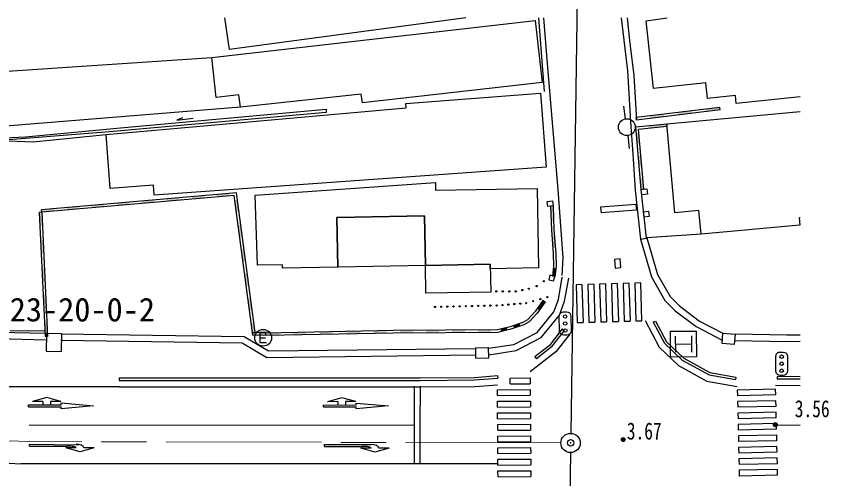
# Model space of a CAD drawing. Units: millimetres, scale not verified. Extents: x 40000 to 680000, y 20000 to 380000.
# Drawn here: x 475829 to 538597, y 281895 to 317655 of the extents above; entities that cross this region are included whole.
import ezdxf
from ezdxf.enums import TextEntityAlignment as Align

# ---------------------------------------------------------------- set-up
doc = ezdxf.new("R2010")
doc.units = ezdxf.units.MM
doc.header["$LTSCALE"] = 1000
doc.header["$PDMODE"] = 32
doc.header["$PDSIZE"] = 500
doc.linetypes.add('CHAIN', pattern=[18.5, 12, -1.5, 3.5, -1.5])
for name, color, linetype, lineweight in [('M-BGD', 7, 'Continuous', 25), ('M-BMK', 2, 'CHAIN', 13), ('M-BMK-OTRS', 5, 'Continuous', 25)]:
    doc.layers.add(name, color=color, linetype=linetype, lineweight=lineweight)
doc.layers.add('M-BMK-SRVR', color=3, linetype='Continuous')
doc.layers.add('M-OTRS', color=6, linetype='Continuous')
doc.styles.add('ＭＳ ゴシック', font='')
doc.styles.get('ＭＳ ゴシック').set_extended_font_data('MS Gothic')

# ---------------------------------------------------------------- blocks, each defined once
blk = doc.blocks.new('BUHIN95')
at = {"color": 3, "linetype": 'Continuous', "lineweight": 25}
for radius in [746, 22.5]:
    blk.add_circle((0, 0), radius, dxfattribs=at)
blk = doc.blocks.new('BUHIN86')
at = {"color": 7, "linetype": 'Continuous', "lineweight": 25}
blk.add_circle((0, 0), 49.8, dxfattribs=at)
blk = doc.blocks.new('BUHIN87')
at = {"color": 7, "linetype": 'Continuous', "lineweight": 25}
blk.add_circle((0, 0), 49.8, dxfattribs=at)
blk = doc.blocks.new('BUHIN88')
at = {"color": 7, "linetype": 'Continuous', "lineweight": 25}
blk.add_circle((0, 0), 49.8, dxfattribs=at)
blk = doc.blocks.new('BUHIN89')
at = {"color": 7, "linetype": 'Continuous', "lineweight": 25}
blk.add_circle((0, 0), 49.8, dxfattribs=at)
blk = doc.blocks.new('BUHIN90')
at = {"color": 7, "linetype": 'Continuous', "lineweight": 25}
blk.add_circle((0, 0), 49.8, dxfattribs=at)
blk = doc.blocks.new('BUHIN93')
at = {"color": 7, "linetype": 'Continuous', "lineweight": 25}
for centre, radius in [((0, 0), 150), ((0, 0), 131), ((0, 0), 112), ((0, 0), 93.8), ((0, 0), 75), ((0, 0), 56.2), ((0, -1), 37.5), ((0, 0), 18.8)]:
    blk.add_circle(centre, radius, dxfattribs=at)

msp = doc.modelspace()

# ---------------------------------------------------------------- hatches: boundary and pattern name
at = {"layer": 'M-BGD'}
for points in [[(525891, 309884), (524812, 309752), (524787, 309951), (525866, 310082)], [(528049, 310147), (526970, 310015), (526946, 310214), (528025, 310345)], [(530207, 310409), (529128, 310278), (529104, 310476), (530183, 310608)], [(524683, 309202), (526079, 309342), (526099, 309143), (524703, 309003)], [(523805, 307758), (523729, 308630), (523928, 308648), (524005, 307776)], [(523959, 306015), (523882, 306886), (524081, 306904), (524158, 306032)], [(524112, 304271), (524035, 305143), (524235, 305160), (524311, 304288)], [(492293, 303758), (491327, 303674), (491310, 303873), (492276, 303957)], [(492293, 303758), (491327, 303674), (491310, 303873), (492276, 303957)], [(492293, 303758), (491327, 303674), (491310, 303873), (492276, 303957)], [(484568, 303084), (483603, 303000), (483585, 303199), (484551, 303283)], [(484568, 303084), (483603, 303000), (483585, 303199), (484551, 303283)], [(484568, 303084), (483603, 303000), (483585, 303199), (484551, 303283)], [(486499, 303253), (485534, 303168), (485517, 303367), (486482, 303452)], [(486499, 303253), (485534, 303168), (485517, 303367), (486482, 303452)], [(486499, 303253), (485534, 303168), (485517, 303367), (486482, 303452)], [(488431, 303421), (487465, 303337), (487448, 303536), (488413, 303620)], [(488431, 303421), (487465, 303337), (487448, 303536), (488413, 303620)], [(488431, 303421), (487465, 303337), (487448, 303536), (488413, 303620)], [(490362, 303590), (489396, 303505), (489379, 303705), (490344, 303789)], [(490362, 303590), (489396, 303505), (489379, 303705), (490344, 303789)], [(490362, 303590), (489396, 303505), (489379, 303705), (490344, 303789)], [(492839, 302483), (492713, 303432), (492911, 303458), (493038, 302509)], [(492839, 302483), (492713, 303432), (492911, 303458), (493038, 302509)], [(492839, 302483), (492713, 303432), (492911, 303458), (493038, 302509)], [(478775, 302578), (477809, 302494), (477792, 302693), (478757, 302778)], [(478775, 302578), (477809, 302494), (477792, 302693), (478757, 302778)], [(478775, 302578), (477809, 302494), (477792, 302693), (478757, 302778)], [(480706, 302747), (479740, 302663), (479723, 302862), (480689, 302946)], [(480706, 302747), (479740, 302663), (479723, 302862), (480689, 302946)], [(480706, 302747), (479740, 302663), (479723, 302862), (480689, 302946)], [(482637, 302915), (481672, 302831), (481654, 303030), (482620, 303115)], [(482637, 302915), (481672, 302831), (481654, 303030), (482620, 303115)], [(482637, 302915), (481672, 302831), (481654, 303030), (482620, 303115)], [(517295, 302985), (517341, 301813), (517141, 301805), (517095, 302977)], [(477809, 302494), (477859, 301428), (477659, 301419), (477609, 302485)], [(477809, 302494), (477859, 301428), (477659, 301419), (477609, 302485)], [(477809, 302494), (477859, 301428), (477659, 301419), (477609, 302485)], [(477809, 302494), (477859, 301428), (477659, 301419), (477609, 302485)], [(493092, 300584), (492966, 301534), (493164, 301560), (493290, 300611)], [(493092, 300584), (492966, 301534), (493164, 301560), (493290, 300611)], [(493092, 300584), (492966, 301534), (493164, 301560), (493290, 300611)], [(517406, 300689), (517481, 299780), (517282, 299763), (517206, 300673)], [(477908, 300362), (477957, 299297), (477757, 299287), (477708, 300353)], [(477908, 300362), (477957, 299297), (477757, 299287), (477708, 300353)], [(477908, 300362), (477957, 299297), (477757, 299287), (477708, 300353)], [(477908, 300362), (477957, 299297), (477757, 299287), (477708, 300353)], [(493344, 298686), (493218, 299635), (493416, 299662), (493543, 298713)], [(493344, 298686), (493218, 299635), (493416, 299662), (493543, 298713)], [(493344, 298686), (493218, 299635), (493416, 299662), (493543, 298713)], [(478007, 298231), (478056, 297165), (477856, 297156), (477807, 298222)], [(478007, 298231), (478056, 297165), (477856, 297156), (477807, 298222)], [(478007, 298231), (478056, 297165), (477856, 297156), (477807, 298222)], [(478007, 298231), (478056, 297165), (477856, 297156), (477807, 298222)], [(517525, 298173), (517442, 297542), (517244, 297568), (517326, 298199)], [(493597, 296788), (493471, 297737), (493669, 297763), (493795, 296814)], [(493597, 296788), (493471, 297737), (493669, 297763), (493795, 296814)], [(493597, 296788), (493471, 297737), (493669, 297763), (493795, 296814)], [(478105, 296099), (478155, 295033), (477955, 295024), (477905, 296090)], [(478105, 296099), (478155, 295033), (477955, 295024), (477905, 296090)], [(478105, 296099), (478155, 295033), (477955, 295024), (477905, 296090)], [(478105, 296099), (478155, 295033), (477955, 295024), (477905, 296090)], [(493850, 294890), (493723, 295839), (493921, 295865), (494048, 294916)], [(493850, 294890), (493723, 295839), (493921, 295865), (494048, 294916)], [(493850, 294890), (493723, 295839), (493921, 295865), (494048, 294916)], [(516680, 295566), (516234, 294931), (516070, 295046), (516516, 295681)], [(478204, 293968), (478253, 292902), (478053, 292893), (478004, 293958)], [(478204, 293968), (478253, 292902), (478053, 292893), (478004, 293958)], [(478204, 293968), (478253, 292902), (478053, 292893), (478004, 293958)], [(478204, 293968), (478253, 292902), (478053, 292893), (478004, 293958)], [(494102, 292991), (493976, 293941), (494174, 293967), (494300, 293018)], [(494102, 292991), (493976, 293941), (494174, 293967), (494300, 293018)], [(494102, 292991), (493976, 293941), (494174, 293967), (494300, 293018)], [(514775, 293703), (514281, 293535), (514216, 293724), (514711, 293892)], [(495107, 292959), (494102, 292991), (494108, 293191), (495113, 293159)], [(495107, 292959), (494102, 292991), (494108, 293191), (495113, 293159)], [(496144, 292979), (495107, 292959), (495103, 293159), (496140, 293179)], [(498219, 293019), (497182, 292999), (497178, 293199), (498215, 293219)], [(500294, 293059), (499257, 293039), (499253, 293239), (500290, 293259)], [(502369, 293099), (501332, 293079), (501328, 293279), (502365, 293299)], [(504444, 293139), (503407, 293119), (503403, 293319), (504440, 293339)], [(506486, 293162), (505482, 293154), (505481, 293354), (506485, 293362)], [(508494, 293178), (507490, 293170), (507488, 293370), (508492, 293378)], [(510501, 293194), (509497, 293186), (509496, 293386), (510500, 293394)], [(512509, 293210), (511505, 293202), (511503, 293402), (512507, 293410)], [(513776, 293391), (513280, 293275), (513235, 293470), (513731, 293585)]]:
    msp.add_hatch(color=256, dxfattribs=at).paths.add_polyline_path(points)

# ---------------------------------------------------------------- linework, layer by layer
for p, q in [((490932, 314452), (515926, 317319)), ((492294, 315081), (491954, 317541)), ((510569, 317532), (492294, 315081)), ((515926, 317319), (516465, 312520)), ((516647, 311827), (516193, 317530)), ((516566, 317529), (516856, 313990)), ((522568, 317527), (523042, 313444)), ((523011, 317526), (523196, 315779)), ((524502, 317297), (526119, 317525)), ((525060, 312078), (524502, 317297)), ((523196, 315779), (523536, 313080)), ((472472, 313235), (490929, 314460)), ((491273, 311381), (490932, 314452)), ((516856, 313990), (517672, 304265)), ((523042, 313444), (523272, 309489)), ((523536, 313080), (523732, 309621)), ((516465, 312520), (502565, 310965)), ((529099, 312515), (525060, 312078)), ((529227, 311300), (529099, 312515)), ((493032, 311591), (491273, 311381)), ((493140, 310637), (493032, 311591)), ((502487, 311635), (493140, 310637)), ((502565, 310965), (502487, 311635)), ((505919, 310913), (516340, 311712)), ((516340, 311712), (516776, 305979)), ((531383, 311518), (529227, 311300)), ((531450, 310898), (531383, 311518)), ((536400, 311426), (531450, 310898)), ((505942, 310573), (505919, 310913)), ((522905, 309723), (522758, 310712)), ((493140, 310637), (472896, 308978)), ((482766, 308519), (505942, 310573)), ((499774, 310219), (483023, 308726)), ((483887, 309027), (499760, 310481)), ((499760, 310481), (499774, 310219)), ((530183, 310608), (523708, 309820)), ((530207, 310409), (523732, 309621)), ((526081, 309335), (536399, 310287)), ((530207, 310409), (530183, 310608)), ((488685, 309788), (488226, 309630)), ((488226, 309630), (489487, 309778)), ((523272, 309489), (523464, 307015)), ((523732, 309621), (523708, 309820)), ((476549, 308338), (483887, 309027)), ((523687, 309102), (526079, 309342)), ((524112, 304271), (523687, 309102)), ((523904, 308923), (526099, 309143)), ((524311, 304288), (523904, 308923)), ((526079, 309342), (526099, 309143)), ((526713, 302459), (526081, 309335)), ((471142, 308095), (476549, 308338)), ((483023, 308726), (474562, 308035)), ((477146, 307949), (482766, 308519)), ((483089, 304325), (482766, 308519)), ((523072, 308434), (523181, 307440)), ((474562, 308035), (477146, 307949)), ((523464, 307015), (523646, 304217)), ((516776, 305979), (486485, 303832)), ((486425, 304587), (483089, 304325)), ((486485, 303832), (486425, 304587)), ((494278, 303826), (508215, 304807)), ((508215, 304807), (508222, 304196)), ((492838, 304007), (477792, 302693)), ((492838, 304007), (477792, 302693)), ((492838, 304007), (477792, 302693)), ((494300, 293018), (492838, 304007)), ((494300, 293018), (492838, 304007)), ((494300, 293018), (492838, 304007)), ((494477, 298398), (494278, 303826)), ((508222, 304196), (516072, 304339)), ((516072, 304339), (516176, 298192)), ((517672, 304265), (518049, 298967)), ((523646, 304217), (524066, 300423)), ((524111, 304271), (524542, 304314)), ((524156, 303857), (524111, 304271)), ((524112, 304271), (524311, 304288)), ((524511, 300497), (524112, 304271)), ((524591, 303902), (524156, 303857)), ((524542, 304314), (524591, 303902)), ((492665, 303791), (477809, 302494)), ((492665, 303791), (477809, 302494)), ((492665, 303791), (477809, 302494)), ((494102, 292991), (492665, 303791)), ((494102, 292991), (492665, 303791)), ((494102, 292991), (492665, 303791)), ((516839, 303334), (517251, 303372)), ((516884, 302947), (516839, 303334)), ((517251, 303372), (517295, 302985)), ((477809, 302494), (477792, 302693)), ((477809, 302494), (477792, 302693)), ((477809, 302494), (477792, 302693)), ((517295, 302985), (516884, 302947)), ((517295, 302985), (517095, 302977)), ((517095, 302977), (517168, 301130)), ((517295, 302985), (517368, 301142)), ((523699, 303097), (520971, 302895)), ((520971, 302895), (521004, 302446)), ((523733, 302649), (521004, 302446)), ((523699, 303097), (523733, 302649)), ((524296, 302539), (524677, 302595)), ((524677, 302595), (524733, 302159)), ((528571, 302645), (526713, 302459)), ((528741, 300803), (528571, 302645)), ((477809, 302494), (477609, 302485)), ((477809, 302494), (477609, 302485)), ((477809, 302494), (477609, 302485)), ((477809, 302494), (477609, 302485)), ((477609, 302485), (478053, 292893)), ((477609, 302485), (478053, 292893)), ((477609, 302485), (478053, 292893)), ((477609, 302485), (478053, 292893)), ((477809, 302494), (478253, 292902)), ((477809, 302494), (478253, 292902)), ((477809, 302494), (478253, 292902)), ((477809, 302494), (478253, 292902)), ((507366, 302220), (500600, 302094)), ((500600, 302094), (507366, 302220)), ((500600, 302094), (500666, 298252)), ((500666, 298252), (500600, 302094)), ((507435, 298379), (507366, 302220)), ((507366, 302220), (507435, 298379)), ((524337, 302125), (524296, 302539)), ((524733, 302159), (524337, 302125)), ((536395, 302071), (536310, 302064)), ((536310, 302064), (536365, 301494)), ((536365, 301494), (528741, 300803)), ((517168, 301130), (517320, 299311)), ((517368, 301142), (517520, 299322)), ((528741, 300803), (524543, 300524)), ((524052, 300422), (524902, 297497)), ((524066, 300423), (524511, 300497)), ((524543, 300524), (525365, 297692)), ((517320, 299311), (517343, 298327)), ((517520, 299322), (517543, 298317)), ((518049, 298967), (517978, 297616)), ((522492, 298893), (522045, 298857)), ((522045, 298857), (522100, 298187)), ((522547, 298223), (522492, 298893)), ((496398, 298442), (494477, 298398)), ((496406, 298178), (496398, 298442)), ((500666, 298252), (496406, 298178)), ((507435, 298379), (500666, 298252)), ((512443, 298481), (507435, 298379)), ((507435, 298379), (512443, 298481)), ((507469, 296232), (507435, 298379)), ((512447, 298136), (512443, 298481)), ((512443, 298481), (512483, 296309)), ((516176, 298192), (512447, 298136)), ((517343, 298327), (517244, 297568)), ((517543, 298317), (517442, 297542)), ((522100, 298187), (522547, 298223)), ((517059, 297645), (516967, 297273)), ((517442, 297542), (517059, 297645)), ((517442, 297542), (517244, 297568)), ((517343, 297194), (517442, 297542)), ((525365, 297692), (526340, 295974)), ((516967, 297273), (517343, 297194)), ((517710, 295766), (518015, 297479)), ((518195, 295634), (518507, 297392)), ((519534, 296909), (519080, 296896)), ((519080, 296896), (519167, 293969)), ((519534, 296909), (519621, 293983)), ((520441, 296936), (519988, 296923)), ((519988, 296923), (520074, 293996)), ((520441, 296936), (520528, 294010)), ((521349, 296963), (520895, 296950)), ((520895, 296950), (520982, 294023)), ((521349, 296963), (521435, 294036)), ((522256, 296990), (521802, 296977)), ((521802, 296977), (521889, 294050)), ((522256, 296990), (522342, 294063)), ((523163, 297017), (522710, 297003)), ((522710, 297003), (522796, 294077)), ((523163, 297017), (523250, 294090)), ((524071, 297044), (523617, 297030)), ((523617, 297030), (523703, 294104)), ((524157, 294117), (524071, 297044)), ((524902, 297497), (525938, 295670)), ((512483, 296309), (507469, 296232)), ((516516, 295681), (515916, 294825)), ((516680, 295566), (516516, 295681)), ((517351, 294797), (517710, 295766)), ((525938, 295670), (526726, 294875)), ((526340, 295974), (527055, 295254)), ((516680, 295566), (516072, 294700)), ((517791, 294545), (518195, 295634)), ((527055, 295254), (528610, 294089)), ((515916, 294825), (515329, 294177)), ((516072, 294700), (515454, 294017)), ((516062, 293216), (517351, 294797)), ((516384, 292821), (517791, 294545)), ((526726, 294875), (528343, 293664)), ((514951, 293974), (513974, 293642)), ((515031, 293790), (514029, 293449)), ((515329, 294177), (514951, 293974)), ((515454, 294017), (515031, 293790)), ((519167, 293969), (519621, 293983)), ((520074, 293996), (520528, 294010)), ((520982, 294023), (521435, 294036)), ((521889, 294050), (522342, 294063)), ((522796, 294077), (523250, 294090)), ((523703, 294104), (524157, 294117)), ((524408, 294124), (525497, 292064)), ((525043, 293993), (525220, 294087)), ((525043, 293993), (525901, 292371)), ((525220, 294087), (526062, 292494)), ((528610, 294089), (530419, 293149)), ((478107, 293120), (474451, 293209)), ((475357, 293370), (478012, 293342)), ((478169, 293146), (479247, 293120)), ((494102, 292991), (494108, 293191)), ((494102, 292991), (494108, 293191)), ((495113, 293159), (494108, 293191)), ((495113, 293159), (494108, 293191)), ((504978, 293350), (495103, 293159)), ((495107, 292959), (495103, 293159)), ((495107, 292959), (495113, 293159)), ((495107, 292959), (495113, 293159)), ((504981, 293150), (495107, 292959)), ((512998, 293414), (504978, 293350)), ((513022, 293214), (504981, 293150)), ((513974, 293642), (512998, 293414)), ((514029, 293449), (513022, 293214)), ((514281, 292284), (516062, 293216)), ((518012, 293486), (517013, 292208)), ((518169, 293362), (517155, 292066)), ((518012, 293486), (518169, 293362)), ((528343, 293664), (530373, 292610)), ((530350, 292349), (530419, 293149)), ((530419, 293149), (531362, 293068)), ((478095, 292621), (474439, 292709)), ((478253, 292902), (478053, 292893)), ((478253, 292902), (478053, 292893)), ((478253, 292902), (478053, 292893)), ((478253, 292902), (478053, 292893)), ((478169, 293119), (478136, 291764)), ((479278, 292603), (493290, 292396)), ((479285, 293103), (493431, 292894)), ((479332, 293118), (479298, 291732)), ((493431, 292894), (495314, 291775)), ((494102, 292991), (494300, 293018)), ((494102, 292991), (494300, 293018)), ((494102, 292991), (494300, 293018)), ((495107, 292959), (494102, 292991)), ((495107, 292959), (494102, 292991)), ((494649, 292793), (495078, 292795)), ((514439, 291803), (516384, 292821)), ((518563, 293054), (517512, 291710)), ((526739, 292931), (526749, 291681)), ((527989, 292941), (527999, 291691)), ((531362, 293068), (531293, 292268)), ((535364, 292494), (531319, 292569)), ((535367, 292994), (531362, 293068)), ((536391, 292501), (535364, 292494)), ((536391, 293001), (535367, 292994)), ((493290, 292396), (495179, 291273)), ((495314, 291775), (511292, 291978)), ((511298, 292028), (512322, 292048)), ((511298, 292028), (511308, 291228)), ((512317, 291986), (514281, 292284)), ((512338, 291248), (512322, 292048)), ((517013, 292208), (515897, 291331)), ((517155, 292066), (516021, 291174)), ((525497, 292064), (526985, 290659)), ((525901, 292371), (527282, 291066)), ((526062, 292494), (527401, 291228)), ((526744, 292306), (527994, 292316)), ((531293, 292268), (530350, 292349)), ((478136, 291760), (479294, 291732)), ((495179, 291273), (511298, 291478)), ((512333, 291482), (514439, 291803)), ((517512, 291710), (515531, 290153)), ((515897, 291331), (516021, 291174)), ((511308, 291228), (512338, 291241)), ((526985, 290659), (529187, 289440)), ((527282, 291066), (529355, 289918)), ((527401, 291228), (529422, 290110)), ((529422, 290110), (531429, 289762)), ((483778, 289697), (507032, 289702)), ((483778, 289697), (483778, 289497)), ((483778, 289497), (507032, 289502)), ((507032, 289702), (511233, 289732)), ((507032, 289502), (511241, 289532)), ((511233, 289732), (513011, 289867)), ((511241, 289532), (513026, 289667)), ((513011, 289867), (513026, 289667)), ((513011, 289867), (513026, 289667)), ((513979, 289682), (515534, 289692)), ((513982, 289234), (513979, 289682)), ((515534, 289692), (515537, 289244)), ((529187, 289440), (531527, 289035)), ((529355, 289918), (531395, 289565)), ((531429, 289762), (531395, 289565)), ((534606, 289801), (534605, 289601)), ((536389, 289587), (534605, 289601)), ((536389, 289787), (534606, 289801)), ((476741, 289010), (470559, 289018)), ((483778, 288997), (476741, 289010)), ((483778, 288997), (507034, 289002)), ((506587, 286031), (506598, 289043)), ((507034, 289002), (511262, 289032)), ((507037, 286031), (507048, 289042)), ((511262, 289032), (513003, 289164)), ((513005, 288780), (515540, 288796)), ((513008, 288332), (513005, 288780)), ((513982, 289234), (515537, 289244)), ((515540, 288796), (515542, 288347)), ((534493, 288818), (531534, 288749)), ((531534, 288749), (531544, 288306)), ((536389, 289087), (534487, 289101)), ((534504, 288375), (534493, 288818)), ((478181, 288168), (477082, 287862)), ((479282, 287873), (478181, 288168)), ((500970, 288158), (499872, 287853)), ((502072, 287864), (500970, 288158)), ((513008, 288332), (515542, 288347)), ((534504, 288375), (531544, 288306)), ((476787, 287606), (479287, 287611)), ((476788, 287456), (476787, 287606)), ((477882, 287866), (477082, 287862)), ((477882, 287866), (477883, 287608)), ((479282, 287873), (478482, 287869)), ((478482, 287869), (478483, 287609)), ((479287, 287611), (479287, 287761)), ((479287, 287761), (481788, 287541)), ((481788, 287541), (479288, 287311)), ((499577, 287596), (502077, 287601)), ((499577, 287446), (499577, 287596)), ((500672, 287857), (499872, 287853)), ((500672, 287857), (500672, 287598)), ((502072, 287864), (501272, 287860)), ((501272, 287860), (501272, 287600)), ((502077, 287601), (502077, 287751)), ((502077, 287751), (504577, 287531)), ((504577, 287531), (502078, 287301)), ((513011, 287883), (515545, 287899)), ((513014, 287435), (513011, 287883)), ((515545, 287899), (515548, 287451)), ((534514, 287932), (531555, 287863)), ((531555, 287863), (531565, 287420)), ((534524, 287489), (531565, 287420)), ((534524, 287489), (534514, 287932)), ((476788, 287456), (479288, 287461)), ((479288, 287311), (479288, 287461)), ((499577, 287446), (502077, 287451)), ((502078, 287301), (502077, 287451)), ((513014, 287435), (515548, 287451)), ((513016, 286987), (515551, 287003)), ((513019, 286539), (513016, 286987)), ((515551, 287003), (515554, 286554)), ((534535, 287047), (531575, 286978)), ((531575, 286978), (531586, 286535)), ((534545, 286604), (534535, 287047)), ((513019, 286539), (515554, 286554)), ((534545, 286604), (531586, 286535)), ((506587, 286030), (476818, 286013)), ((506588, 283054), (506587, 286031)), ((507038, 283054), (507037, 286031)), ((513022, 286090), (515556, 286106)), ((513025, 285642), (513022, 286090)), ((513025, 285642), (515559, 285658)), ((515556, 286106), (515559, 285658)), ((534428, 286158), (531596, 286092)), ((531596, 286092), (531606, 285649)), ((534566, 285718), (531606, 285649)), ((534461, 286060), (536388, 286049)), ((534566, 285718), (534554, 286196)), ((513027, 285194), (515562, 285210)), ((513030, 284746), (513027, 285194)), ((515562, 285210), (515565, 284762)), ((534576, 285276), (531617, 285207)), ((531617, 285207), (531627, 284764)), ((534586, 284833), (534576, 285276)), ((476856, 284423), (476856, 284573)), ((476856, 284573), (480653, 284524)), ((476856, 284423), (479756, 284424)), ((499640, 284551), (503239, 284553)), ((499640, 284401), (499640, 284551)), ((499640, 284401), (502540, 284402)), ((513030, 284746), (515565, 284762)), ((534586, 284833), (531627, 284764)), ((534597, 284390), (531637, 284321)), ((534607, 283947), (534597, 284390)), ((480756, 283974), (479656, 284274)), ((480456, 284274), (479656, 284274)), ((481856, 284275), (480756, 283974)), ((481856, 284275), (481056, 284274)), ((503240, 284253), (502440, 284252)), ((503540, 283953), (502440, 284252)), ((504640, 284253), (503540, 283953)), ((504640, 284253), (503840, 284253)), ((513033, 284298), (515567, 284313)), ((513036, 283849), (513033, 284298)), ((513036, 283849), (515570, 283865)), ((515567, 284313), (515570, 283865)), ((531637, 284321), (531648, 283878)), ((534607, 283947), (531648, 283878)), ((467663, 283456), (476176, 283061)), ((513039, 283401), (515573, 283417)), ((513041, 282953), (513039, 283401)), ((515573, 283417), (515576, 282969)), ((534617, 283505), (531658, 283436)), ((531658, 283436), (531668, 282993)), ((534628, 283062), (534617, 283505)), ((494181, 283039), (476176, 283061)), ((507038, 283054), (494181, 283039)), ((512996, 283038), (507038, 283054)), ((513041, 282953), (515576, 282969)), ((513044, 282505), (515579, 282520)), ((513047, 282056), (513044, 282505)), ((515579, 282520), (515581, 282072)), ((534628, 283062), (531668, 282993)), ((534638, 282619), (531679, 282550)), ((531679, 282550), (531689, 282107)), ((534648, 282176), (534638, 282619)), ((513047, 282056), (515581, 282072)), ((534648, 282176), (531689, 282107))]:
    msp.add_line(p, q, dxfattribs=at)
for points in [[(517791, 293333), (517778, 294458), (517795, 294571), (517830, 294652), (517910, 294730), (517990, 294780), (518111, 294800), (518336, 294802), (518458, 294781), (518540, 294737), (518612, 294666), (518658, 294581), (518678, 294469), (518691, 293344), (518675, 293231), (518635, 293154), (518560, 293072), (518479, 293026), (518358, 293003), (518133, 293000), (518011, 293021), (517930, 293065), (517852, 293140), (517806, 293225)], [(526377, 291303), (526362, 293303), (528362, 293319), (528377, 291319)], [(534511, 290227), (534509, 291352), (534527, 291464), (534563, 291545), (534643, 291622), (534724, 291671), (534846, 291690), (535071, 291690), (535192, 291668), (535273, 291623), (535346, 291551), (535391, 291465), (535409, 291353), (535411, 290228), (535393, 290115), (535352, 290039), (535276, 289958), (535195, 289913), (535074, 289890), (534849, 289890), (534727, 289912), (534646, 289957), (534569, 290033), (534524, 290119)]]:
    msp.add_lwpolyline(points, close=True, dxfattribs=at)
msp.add_lwpolyline([(495154, 293218), (494647, 293215), (494651, 292422), (495158, 292425)], dxfattribs=at)
for centre, radius in [((523002, 309080), 650), ((516587, 297164), 49.7), ((516030, 296792), 49.7), ((518228, 294441), 135), ((518235, 293901), 135), ((494902, 292794), 647), ((518241, 293361), 135), ((534959, 291330), 135), ((534960, 290790), 135), ((534961, 290250), 135)]:
    msp.add_circle(centre, radius, dxfattribs=at)
for centre, major_axis, ratio, start_param, end_param in [((479756, 284274), (700, 0), 0.214286, 6.283185, 7.853982), ((480456, 284274), (600, 0), 0.5, 0, 1.570796), ((502540, 284252), (700, 0), 0.214286, 6.283185, 7.853982), ((503240, 284253), (600, 0), 0.5, 0, 1.570796)]:
    msp.add_ellipse(centre, major_axis=major_axis, ratio=ratio, start_param=start_param, end_param=end_param, dxfattribs=at)
at = {"layer": 'M-BMK'}
for p, q in [((476815, 284773), (467570, 285078)), ((517901, 284663), (476815, 284773))]:
    msp.add_line(p, q, dxfattribs=at)
at = {"layer": 'M-BMK-OTRS'}
for p, q in [((519281, 326185), (518662, 285411)), ((518640, 283911), (518030, 243711))]:
    msp.add_line(p, q, dxfattribs=at)
at = {"layer": 'M-OTRS'}
msp.add_point((518659, 284670), dxfattribs=at)

# ---------------------------------------------------------------- block references
at = {"layer": 'M-BGD', "rotation": 15.973}
for name, p in [('BUHIN89', (512915, 296379)), ('BUHIN89', (513414, 296380)), ('BUHIN89', (513913, 296381)), ('BUHIN89', (514412, 296382)), ('BUHIN90', (514918, 296487)), ('BUHIN90', (515424, 296592)), ('BUHIN88', (515764, 295624)), ('BUHIN88', (516309, 295780)), ('BUHIN88', (516854, 295936)), ('BUHIN86', (508180, 295184)), ('BUHIN86', (508656, 295195)), ('BUHIN86', (509131, 295206)), ('BUHIN86', (509607, 295217)), ('BUHIN86', (510083, 295228)), ('BUHIN86', (510558, 295239)), ('BUHIN86', (511034, 295250)), ('BUHIN86', (511510, 295261)), ('BUHIN86', (511985, 295272)), ('BUHIN86', (512461, 295283)), ('BUHIN86', (512937, 295294)), ('BUHIN87', (513393, 295329)), ('BUHIN87', (513849, 295363)), ('BUHIN87', (514306, 295398)), ('BUHIN87', (514762, 295433)), ('BUHIN87', (515218, 295468)), ('BUHIN93', (534470, 286072)), ('BUHIN93', (522714, 284925))]:
    msp.add_blockref(name, p, dxfattribs=at)
at = {"layer": 'M-BMK-SRVR', "rotation": 15.973}
msp.add_blockref('BUHIN95', (518651, 284661), dxfattribs=at)

# ---------------------------------------------------------------- texts
at = {"layer": 'M-BGD', "style": 'ＭＳ ゴシック', "width": 0.75}
for s, p in [('3.56', (535971, 286257)), ('3.67', (522996, 284532))]:
    msp.add_text(s, height=1320, rotation=359.973, dxfattribs=at).set_placement(p, align=Align.BOTTOM_LEFT)
at = {"layer": 'M-BMK-SRVR', "style": 'ＭＳ ゴシック'}
msp.add_text('23-20-0-2', height=1833, rotation=359.973, dxfattribs=at).set_placement((475326, 293513), align=Align.BOTTOM_LEFT)

doc.saveas('drawing.dxf')
